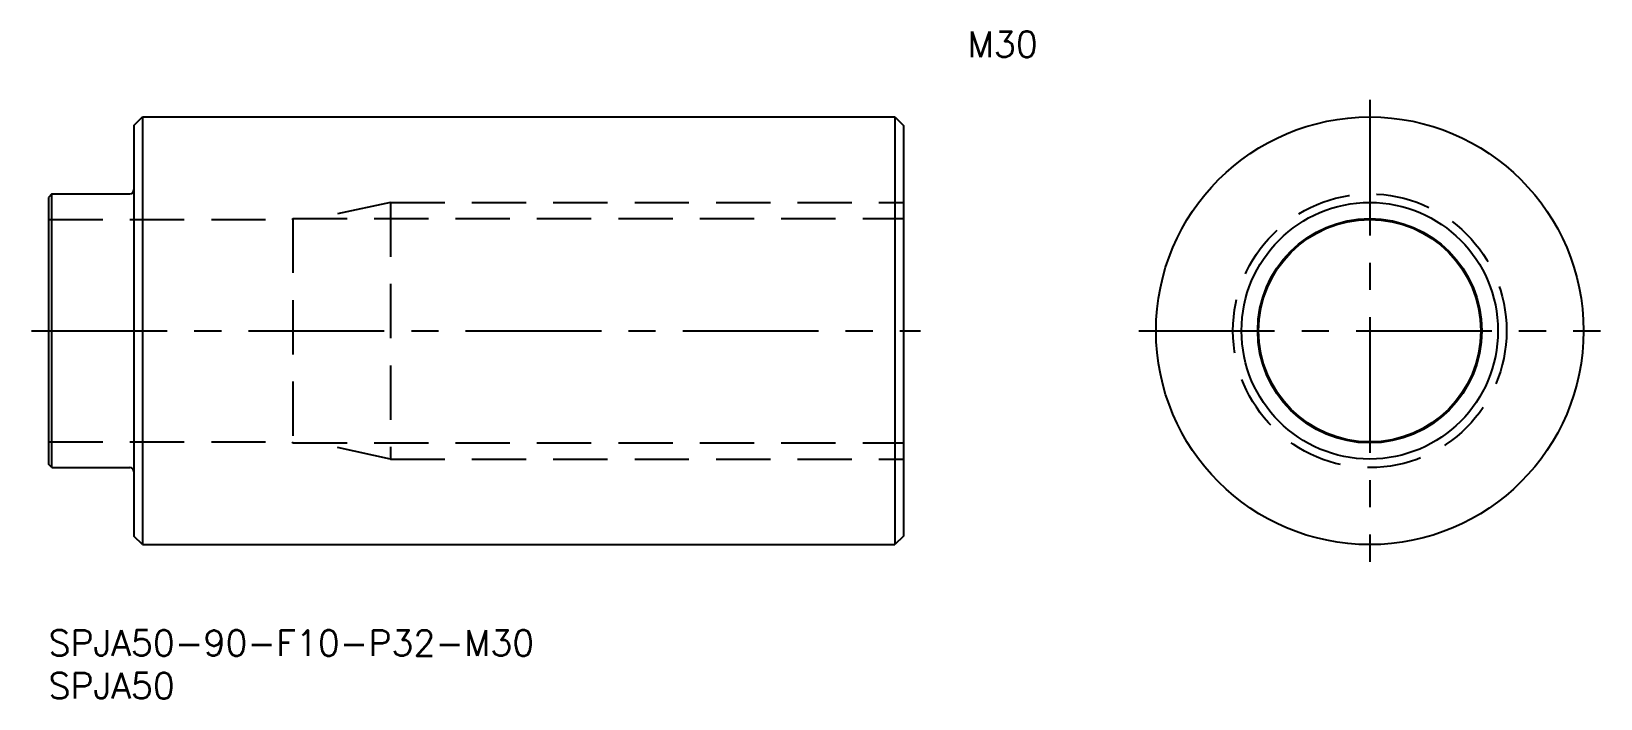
# Model space of a CAD drawing. Extents: x -2 to 182, y -8 to 70.
import ezdxf

# ---------------------------------------------------------------- set-up
doc = ezdxf.new("R2010")
doc.units = 0
doc.header["$LTSCALE"] = 0.5
doc.linetypes.add('CENTER', pattern=[50.8, 31.75, -6.35, 6.35, -6.35])
doc.linetypes.add('DASHED', pattern=[19.05, 12.7, -6.35])
for name, color, linetype in [('MSM_CENTER', 1, 'CENTER'), ('MSM_CONTINUOUS', 7, 'CONTINUOUS'), ('MSM_DASHED', 4, 'DASHED'), ('MSM_NARROW', 5, 'CONTINUOUS'), ('MSM_PART_NUMBER', 7, 'CONTINUOUS')]:
    doc.layers.add(name, color=color, linetype=linetype)
doc.styles.get("Standard").update_dxf_attribs({"font": 'txt.shx', "height": 3, "bigfont": 'bigfont.shx'})

# ---------------------------------------------------------------- blocks, each defined once
blk = doc.blocks.new('*U4')
at = {"layer": 'MSM_PART_NUMBER'}
blk.add_text('SPJA50-90-F10-P32-M30', height=3, dxfattribs=at).set_placement((0, -3))
blk = doc.blocks.new('*U5')
at = {"layer": 'MSM_PART_NUMBER'}
blk.add_text('SPJA50', height=3, dxfattribs=at).set_placement((0, -8))
blk = doc.blocks.new('*U6')
at = {"layer": 'MSM_CONTINUOUS'}
blk.add_text('M30', height=3, dxfattribs=at).set_placement((107.5, 67))

msp = doc.modelspace()

# ---------------------------------------------------------------- linework, layer by layer
at = {"layer": 'MSM_CENTER'}
for p, q in [((154.56, 62), (154.56, 8)), ((-2, 35), (102, 35)), ((127.56, 35), (181.56, 35))]:
    msp.add_line(p, q, dxfattribs=at)
at = {"layer": 'MSM_CONTINUOUS'}
for p, q in [((10, 59), (11, 60)), ((10, 59), (10, 11)), ((11, 60), (99, 60)), ((11, 60), (11, 10)), ((99, 60), (99, 10)), ((99, 60), (100, 59)), ((100, 59), (100, 11)), ((0.4, 51), (0, 50.6)), ((0, 50.6), (0, 19.4)), ((0.4, 51), (9.5, 51)), ((0.4, 19), (0.4, 51)), ((0.4, 19), (0, 19.4)), ((0.4, 19), (9.5, 19)), ((11, 10), (10, 11)), ((11, 10), (99, 10)), ((100, 11), (99, 10))]:
    msp.add_line(p, q, dxfattribs=at)
for radius in [25, 13.11, 13]:
    msp.add_circle((154.56, 35), radius, dxfattribs=at)
for centre, start, end in [((9.5, 51.5), 270, 0), ((9.5, 18.5), 0, 90)]:
    msp.add_arc(centre, 0.5, start, end, dxfattribs=at)
at = {"layer": 'MSM_DASHED'}
for p, q in [((40, 50), (31.25, 48.11)), ((40, 50), (100, 50)), ((40, 50), (40, 20)), ((0, 48), (28.51, 48)), ((28.51, 48), (28.57, 48.11)), ((28.57, 48.11), (100, 48.11)), ((28.57, 48.11), (28.57, 21.89)), ((0, 22), (28.51, 22)), ((28.51, 22), (28.57, 21.89)), ((28.57, 21.89), (100, 21.89)), ((40, 20), (31.25, 21.89)), ((40, 20), (100, 20))]:
    msp.add_line(p, q, dxfattribs=at)
msp.add_circle((154.56, 35), 16, dxfattribs=at)
at = {"layer": 'MSM_NARROW'}
msp.add_circle((154.56, 35), 15, dxfattribs=at)

# ---------------------------------------------------------------- block references
at = {"layer": 'MSM_CONTINUOUS'}
for name in ['*U6', '*U4', '*U5']:
    msp.add_blockref(name, (0, 0), dxfattribs=at)

doc.saveas('drawing.dxf')
